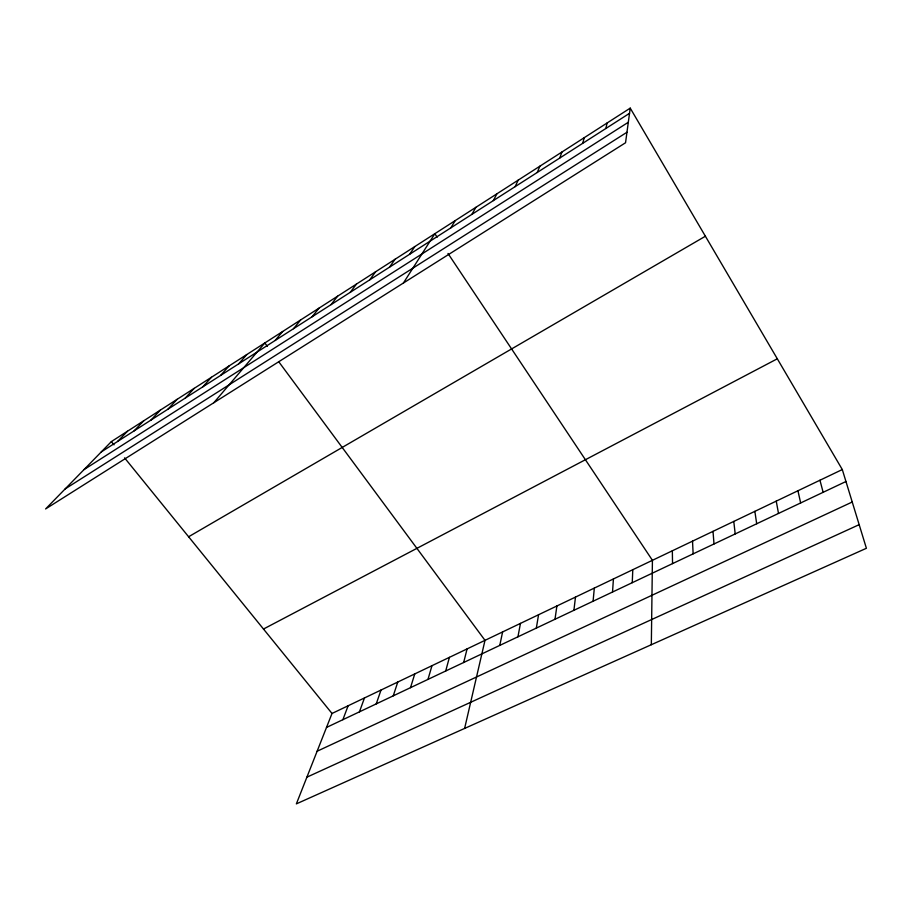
<?xml version="1.0" encoding="UTF-8"?>
<svg xmlns="http://www.w3.org/2000/svg" width="912" height="912" viewBox="0 0 912 912"><rect width="100%" height="100%" fill="white"/><g stroke="black" fill="none" stroke-linecap="round" stroke-linejoin="round"><path stroke-width="1.37" d="M651.328 644.716L652.422 560.31L447.997 253.468M632.255 582.677L632.791 569.692M612.533 592.013L613.423 578.949M593.085 601.225L594.328 588.08M573.91 610.31L575.483 597.086M630.226 108.129L625.541 142.762L45.6 508.953L111.367 441.59L630.226 108.129L842.3 469.555L866.4 548.283L296.366 803.871L332.014 713.469L842.3 469.555M554.998 619.259L556.901 605.967M536.336 628.094L538.559 614.734M517.936 636.804L520.467 623.386M499.776 645.411L502.615 631.925M605.876 128.478L607.084 122.995M464.618 728.437L485.002 640.338L278.901 361.95M463.661 662.511L467.092 648.899M445.694 671.015L449.411 657.347M427.979 679.406L431.969 665.692M582.62 143.378L584.33 137.621M410.503 687.682L414.766 673.911M393.254 695.845L397.78 682.028M376.234 703.904L381.022 690.042M359.442 711.85L364.469 697.954M559.74 158.05L561.929 152.019M342.866 719.705L348.133 705.763M537.248 172.471L539.893 166.178M515.12 186.652L518.21 180.12M493.346 200.606L496.869 193.834M471.914 214.343L475.87 207.332M450.836 227.852L455.191 220.624M403.4 283.039L434.83 233.7L437.156 237.188M409.659 254.254L414.789 246.582M389.549 267.136L395.044 259.27M369.748 279.836L375.607 271.765M350.254 292.33L356.455 284.077M331.056 304.631L337.588 296.206M312.143 316.76L318.995 308.153M293.516 328.696L300.675 319.918M275.162 340.461L282.629 331.523M213.841 402.716L264.845 342.958L267.33 346.309M238.727 363.82L246.787 354.563M220.647 375.402L228.992 365.997M202.84 386.825L211.447 377.272M185.284 398.077L194.165 388.375M167.99 409.157L177.133 399.319M150.959 420.079L160.341 410.115M134.155 430.84L143.788 420.751M117.602 441.454L127.463 431.251M101.289 451.919L629.531 113.316M84.052 469.566L628.311 122.276M65.162 488.912L626.966 132.263M188.602 536.769L705.398 236.231M263.488 629.041L777.309 358.792M326.496 727.445L845.96 481.502M317.125 751.237L852.241 502.01M306.888 777.172L859.172 524.662M111.367 441.59L114.011 444.839M124.568 457.858L332.014 713.469M819.956 480.236L823.137 492.298M797.932 490.759L800.656 502.945M776.237 501.121L778.506 513.433M754.862 511.347L756.698 523.762M733.784 521.425L735.197 533.942M713.013 531.354L714.005 543.974M692.527 541.147L693.131 553.858M672.338 550.791L672.543 563.605"/></g></svg>
